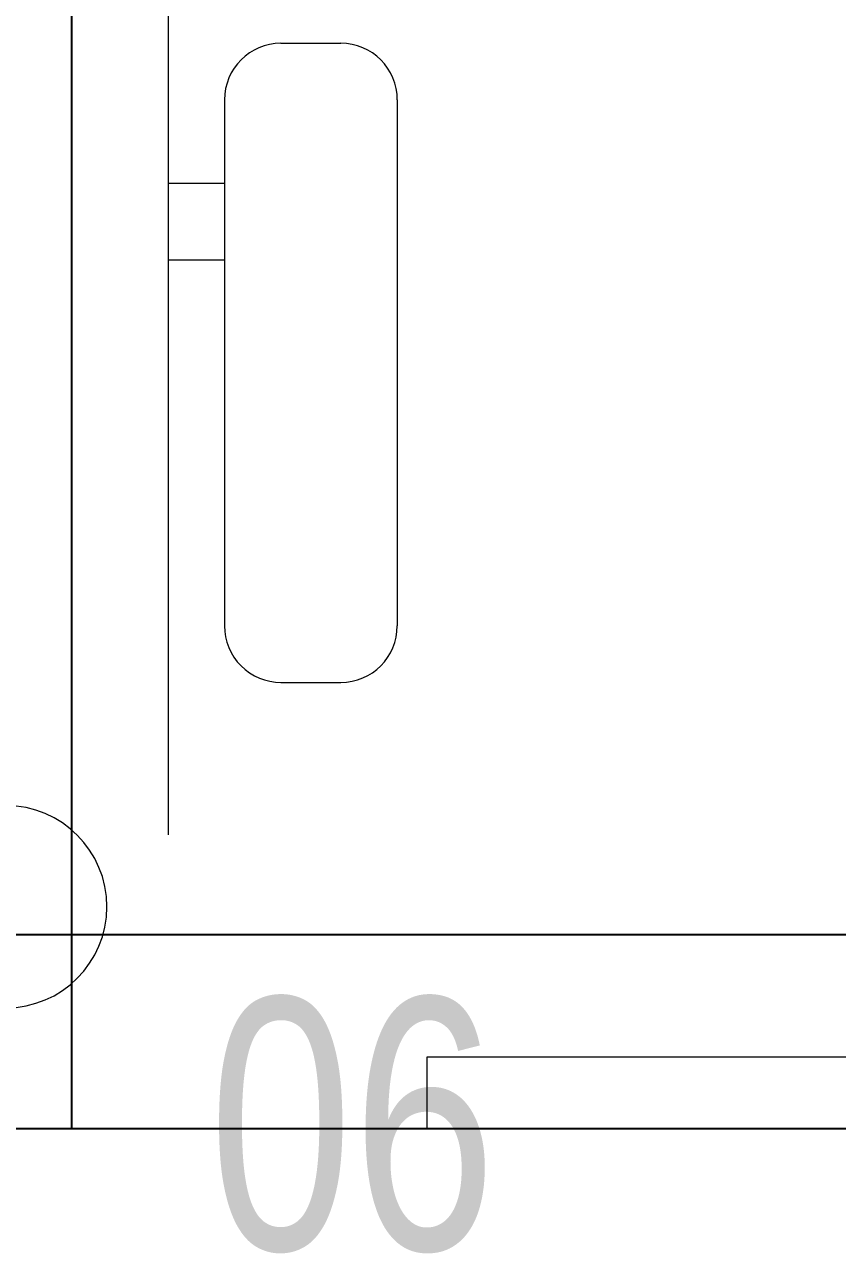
# Model space of a CAD drawing. Header units: inches. Extents: x -12418 to 57169, y -29325 to 19878.
# Drawn here: x 16783.6 to 17065.8, y -10310.7 to -9884.1 of the extents above; entities that cross this region are included whole.
import ezdxf

# ---------------------------------------------------------------- set-up
doc = ezdxf.new("R2010")
doc.units = ezdxf.units.IN
doc.header["$LTSCALE"] = 25
doc.header["$MEASUREMENT"] = 0
doc.layers.get('0').update_dxf_attribs({"color": 8})
for name, color, linetype, lineweight in [('00-Ground Floor$0$72_EGR_EQP_TAG', 142, 'Continuous', 5), ('00-Ground Floor$0$LOADING', 253, 'Continuous', 5), ('00-Ground Floor$0$NEW Wall', 166, 'Continuous', 5), ('00-Ground Floor$0$Walls', 251, 'Continuous', 5)]:
    doc.layers.add(name, color=color, linetype=linetype, lineweight=lineweight)
doc.layers.add('00-Ground Floor$0$False Ceiling', color=251, linetype='Continuous')
doc.styles.add('00-Ground Floor$0$X3G_ENTITY_257CFD', font='swisscl.ttf', dxfattribs={"height": 200})

# ---------------------------------------------------------------- blocks, each defined once
blk = doc.blocks.new('*X861')
at = {"color": 0}
for p, q in [((5, 3), (5, 3)), ((5, 3), (5, 3)), ((5, 3), (5, 3)), ((5, 3), (5, 3)), ((5, 3), (5, 3)), ((5, 3), (5, 3)), ((5, 3), (5, 3)), ((5, 3), (5, 3)), ((5, 3), (5, 3)), ((5, 3), (5, 3)), ((5, 3), (5, 3)), ((5, 3), (5, 3)), ((5, 3), (5, 3)), ((5, 3), (5, 3)), ((5, 3), (5, 3)), ((5, 3), (5, 3)), ((5, 3), (5, 3)), ((5, 3), (5, 3)), ((5, 3), (5, 3)), ((5, 3), (5, 3)), ((5, 3), (5, 3)), ((5, 3), (5, 3)), ((5, 3), (5, 3)), ((5, 3), (5, 3)), ((5, 3), (5, 3)), ((5, 3), (5, 3)), ((5, 3), (5, 3)), ((5, 3), (5, 3)), ((5, 3), (5, 3)), ((5, 3), (5, 3)), ((5, 3), (5, 3)), ((5, 3), (5, 3)), ((5, 3), (5, 3)), ((5, 3), (5, 3)), ((5, 3), (5, 3)), ((5, 3), (5, 3)), ((5, 3), (5, 3)), ((5, 3), (5, 3)), ((5, 3), (5, 3)), ((5, 3), (5, 3)), ((5, 3), (5, 3)), ((5, 3), (5, 3)), ((5, 3), (5, 3)), ((5, 3), (5, 3)), ((5, 3), (5, 3)), ((5, 3), (5, 3)), ((5, 3), (5, 3)), ((5, 3), (5, 3)), ((5, 3), (5, 3)), ((5, 3), (5, 3)), ((5, 3), (5, 3)), ((5, 3), (5, 3)), ((5, 3), (5, 3)), ((5, 3), (5, 3)), ((5, 3), (5, 3)), ((5, 3), (5, 3)), ((5, 3), (5, 3)), ((5, 3), (5, 3)), ((5, 3), (5, 3)), ((5, 3), (5, 3)), ((5, 3), (5, 3)), ((5, 3), (5, 3)), ((5, 3), (5, 3)), ((5, 3), (5, 3)), ((5, 3), (5, 3)), ((5, 3), (5, 3)), ((6, 3), (5, 3)), ((5, 3), (5, 3)), ((6, 3), (5, 3)), ((5, 3), (5, 3)), ((6, 3), (5, 3)), ((5, 3), (5, 3)), ((6, 3), (5, 3)), ((5, 3), (5, 3)), ((5, 3), (5, 3)), ((5, 3), (5, 3)), ((5, 3), (5, 3)), ((5, 3), (5, 3)), ((5, 3), (5, 3)), ((5, 3), (5, 3)), ((5, 3), (5, 3)), ((5, 3), (5, 3)), ((5, 3), (5, 3)), ((5, 3), (5, 3)), ((5, 3), (5, 3)), ((5, 3), (5, 3)), ((5, 3), (5, 3)), ((5, 3), (5, 3)), ((5, 3), (5, 3)), ((5, 3), (5, 3)), ((5, 3), (5, 3)), ((5, 3), (5, 3)), ((5, 3), (5, 3)), ((5, 3), (5, 3)), ((5, 3), (5, 3)), ((5, 3), (5, 3)), ((6, 3), (6, 3)), ((6, 3), (6, 3)), ((6, 3), (6, 3)), ((6, 3), (6, 3)), ((6, 3), (6, 3)), ((6, 3), (6, 3)), ((6, 3), (6, 3)), ((6, 3), (6, 3)), ((6, 3), (6, 3)), ((6, 3), (6, 3)), ((6, 3), (6, 3)), ((6, 3), (6, 3)), ((6, 3), (6, 3)), ((6, 3), (6, 3)), ((6, 3), (6, 3)), ((6, 3), (6, 3)), ((6, 3), (6, 3)), ((6, 3), (6, 3)), ((6, 3), (6, 3)), ((6, 3), (6, 3)), ((6, 3), (6, 3)), ((6, 3), (6, 3)), ((6, 3), (6, 3)), ((6, 3), (6, 3)), ((6, 3), (6, 3)), ((6, 3), (6, 3)), ((6, 3), (6, 3)), ((6, 3), (6, 3)), ((6, 3), (6, 3)), ((6, 3), (6, 3)), ((6, 3), (6, 3)), ((6, 3), (6, 3)), ((6, 3), (6, 3)), ((6, 3), (6, 3)), ((6, 3), (6, 3)), ((6, 3), (6, 3)), ((6, 3), (6, 3)), ((6, 3), (6, 3)), ((6, 3), (6, 3)), ((6, 3), (6, 3)), ((6, 3), (6, 3)), ((6, 3), (6, 3)), ((6, 3), (6, 3)), ((6, 3), (6, 3)), ((6, 3), (6, 3)), ((6, 3), (6, 3)), ((6, 3), (6, 3)), ((6, 3), (6, 3)), ((6, 3), (6, 3)), ((6, 3), (6, 3)), ((6, 3), (6, 3)), ((6, 3), (6, 3)), ((6, 3), (6, 3)), ((6, 3), (6, 3)), ((6, 3), (6, 3)), ((6, 3), (6, 3)), ((6, 3), (6, 3)), ((6, 3), (6, 3)), ((6, 3), (6, 3)), ((6, 3), (6, 3)), ((6, 3), (6, 3)), ((6, 3), (6, 3)), ((6, 3), (6, 3)), ((6, 3), (6, 3)), ((6, 3), (6, 3)), ((6, 3), (6, 3)), ((6, 3), (6, 3)), ((6, 3), (6, 3)), ((6, 3), (6, 3)), ((6, 3), (6, 3)), ((6, 3), (6, 3)), ((6, 3), (6, 3)), ((6, 3), (6, 3)), ((6, 3), (6, 3)), ((6, 3), (6, 3)), ((6, 3), (6, 3)), ((6, 3), (6, 3)), ((6, 3), (6, 3)), ((6, 3), (6, 3)), ((6, 3), (6, 3)), ((6, 3), (6, 3)), ((6, 3), (6, 3)), ((6, 3), (6, 3)), ((6, 3), (6, 3)), ((6, 3), (6, 3)), ((6, 3), (6, 3)), ((6, 3), (6, 3)), ((6, 3), (6, 3)), ((6, 3), (6, 3)), ((6, 3), (6, 3)), ((6, 3), (6, 3)), ((6, 3), (6, 3)), ((6, 3), (6, 3)), ((6, 3), (6, 3)), ((6, 3), (6, 3)), ((6, 3), (6, 3)), ((6, 3), (6, 3)), ((6, 3), (6, 3)), ((6, 3), (6, 3)), ((6, 3), (6, 3)), ((6, 3), (6, 3)), ((6, 3), (6, 3)), ((6, 3), (6, 3)), ((6, 3), (6, 3)), ((6, 3), (6, 3)), ((6, 3), (6, 3)), ((6, 3), (6, 3)), ((6, 3), (6, 3)), ((6, 3), (6, 3)), ((6, 3), (6, 3)), ((6, 3), (6, 3)), ((6, 3), (6, 3)), ((6, 3), (6, 3)), ((6, 3), (6, 3)), ((6, 3), (6, 3)), ((6, 3), (6, 3)), ((6, 3), (6, 3)), ((6, 3), (6, 3)), ((6, 3), (6, 3)), ((6, 3), (6, 3)), ((6, 3), (6, 3)), ((6, 3), (6, 3)), ((6, 3), (6, 3)), ((6, 3), (6, 3)), ((6, 3), (6, 3)), ((6, 3), (6, 3)), ((6, 3), (6, 3)), ((6, 3), (6, 3)), ((6, 3), (6, 3)), ((6, 3), (6, 3)), ((6, 3), (6, 3)), ((6, 3), (6, 3)), ((6, 3), (6, 3)), ((6, 3), (6, 3)), ((6, 3), (6, 3)), ((6, 3), (6, 3)), ((6, 3), (6, 3)), ((6, 3), (6, 3)), ((6, 3), (6, 3)), ((6, 3), (6, 3)), ((6, 3), (6, 3)), ((6, 3), (6, 3)), ((6, 3), (6, 3)), ((6, 3), (6, 3)), ((6, 3), (6, 3)), ((6, 3), (6, 3)), ((6, 3), (6, 3)), ((6, 3), (6, 3)), ((6, 3), (6, 3)), ((6, 3), (6, 3)), ((6, 3), (6, 3)), ((6, 3), (6, 3)), ((6, 3), (6, 3)), ((6, 3), (6, 3)), ((6, 3), (6, 3)), ((6, 3), (6, 3)), ((6, 3), (6, 3)), ((6, 3), (6, 3)), ((6, 3), (6, 3)), ((6, 3), (6, 3)), ((6, 3), (6, 3)), ((6, 3), (6, 3)), ((6, 3), (6, 3)), ((6, 3), (6, 3)), ((6, 3), (6, 3)), ((6, 3), (6, 3)), ((6, 3), (6, 3)), ((6, 3), (6, 3)), ((6, 3), (6, 3)), ((6, 3), (6, 3)), ((6, 3), (6, 3)), ((6, 3), (6, 3)), ((6, 3), (6, 3)), ((6, 3), (6, 3)), ((6, 3), (6, 3)), ((6, 3), (6, 3)), ((6, 3), (6, 3)), ((6, 3), (6, 3)), ((6, 3), (6, 3)), ((6, 3), (6, 3)), ((6, 3), (6, 3)), ((6, 3), (6, 3)), ((6, 3), (6, 3)), ((6, 3), (6, 3)), ((6, 3), (6, 3)), ((6, 3), (6, 3)), ((6, 3), (6, 3)), ((6, 3), (6, 3)), ((6, 3), (6, 3)), ((6, 3), (6, 3)), ((6, 3), (6, 3)), ((6, 3), (6, 3)), ((6, 3), (6, 3)), ((6, 3), (6, 3)), ((6, 3), (6, 3)), ((6, 3), (6, 3)), ((6, 3), (6, 3)), ((6, 3), (6, 3)), ((6, 3), (6, 3)), ((6, 3), (6, 3)), ((6, 3), (6, 3)), ((6, 3), (6, 3)), ((6, 3), (6, 3)), ((6, 3), (6, 3)), ((6, 3), (5, 3)), ((6, 3), (5, 3)), ((6, 3), (5, 3)), ((6, 3), (5, 3)), ((6, 3), (5, 3)), ((6, 3), (6, 3)), ((6, 3), (6, 3)), ((6, 3), (6, 3)), ((6, 3), (6, 3)), ((6, 3), (6, 3)), ((6, 3), (6, 3)), ((6, 3), (6, 3)), ((6, 3), (6, 3)), ((6, 3), (6, 3)), ((6, 3), (6, 3)), ((6, 3), (6, 3)), ((6, 3), (6, 3)), ((6, 3), (6, 3)), ((6, 3), (6, 3)), ((6, 3), (6, 3)), ((6, 3), (6, 3)), ((6, 3), (6, 3)), ((6, 3), (6, 3)), ((6, 3), (6, 3)), ((6, 3), (6, 3)), ((6, 3), (6, 3)), ((6, 3), (6, 3)), ((6, 3), (6, 3)), ((6, 3), (6, 3)), ((6, 3), (6, 3)), ((6, 3), (6, 3)), ((6, 3), (6, 3)), ((6, 3), (6, 3)), ((6, 3), (6, 3)), ((6, 3), (6, 3)), ((6, 3), (6, 3)), ((6, 3), (6, 3)), ((6, 3), (6, 3)), ((6, 3), (6, 3)), ((6, 3), (6, 3)), ((6, 3), (6, 3)), ((6, 3), (6, 3)), ((6, 3), (6, 3)), ((6, 3), (6, 3)), ((6, 3), (6, 3)), ((6, 3), (6, 3)), ((6, 3), (6, 3)), ((6, 3), (6, 3)), ((6, 3), (6, 3)), ((6, 3), (6, 3)), ((6, 3), (6, 3)), ((6, 3), (6, 3)), ((6, 3), (6, 3)), ((6, 3), (6, 3)), ((6, 3), (6, 3)), ((6, 3), (6, 3)), ((6, 3), (6, 3)), ((6, 3), (6, 3)), ((6, 3), (6, 3)), ((6, 3), (6, 3)), ((6, 3), (6, 3)), ((6, 3), (6, 3)), ((6, 3), (6, 3)), ((6, 3), (6, 3)), ((6, 3), (6, 3)), ((6, 3), (6, 3)), ((6, 3), (6, 3)), ((6, 3), (6, 3)), ((6, 3), (6, 3)), ((6, 3), (6, 3)), ((6, 3), (6, 3)), ((6, 3), (6, 3)), ((6, 3), (6, 3)), ((6, 3), (6, 3)), ((6, 3), (6, 3)), ((6, 3), (6, 3)), ((6, 3), (6, 3)), ((6, 3), (6, 3)), ((6, 3), (6, 3)), ((6, 3), (6, 3)), ((6, 3), (6, 3)), ((6, 3), (6, 3)), ((6, 3), (6, 3)), ((6, 3), (6, 3)), ((6, 3), (6, 3)), ((6, 3), (6, 3)), ((6, 3), (6, 3)), ((6, 3), (6, 3)), ((6, 3), (6, 3)), ((6, 3), (6, 3)), ((6, 3), (6, 3)), ((6, 3), (6, 3)), ((6, 3), (6, 3)), ((6, 3), (6, 3)), ((6, 3), (6, 3)), ((6, 3), (6, 3)), ((6, 3), (6, 3)), ((6, 3), (6, 3)), ((6, 3), (6, 3)), ((6, 3), (6, 3)), ((6, 3), (6, 3)), ((6, 3), (6, 3)), ((6, 3), (6, 3)), ((6, 3), (6, 3)), ((6, 3), (6, 3)), ((6, 3), (6, 3)), ((6, 3), (6, 3)), ((6, 3), (6, 3)), ((6, 3), (6, 3)), ((6, 3), (6, 3)), ((6, 3), (6, 3)), ((6, 3), (6, 3)), ((6, 3), (6, 3)), ((6, 3), (6, 3)), ((6, 3), (6, 3)), ((6, 3), (6, 3)), ((6, 3), (6, 3)), ((6, 3), (6, 3)), ((6, 3), (6, 3)), ((6, 3), (6, 3)), ((6, 3), (6, 3)), ((6, 3), (6, 3)), ((6, 3), (6, 3)), ((6, 3), (6, 3)), ((6, 3), (6, 3)), ((6, 3), (6, 3)), ((6, 3), (6, 3)), ((6, 3), (6, 3)), ((6, 3), (6, 3)), ((6, 3), (6, 3)), ((6, 3), (6, 3)), ((6, 3), (6, 3)), ((6, 3), (6, 3)), ((6, 3), (6, 3)), ((6, 3), (6, 3)), ((6, 3), (6, 3)), ((6, 3), (6, 3)), ((6, 3), (6, 3)), ((6, 3), (6, 3)), ((6, 3), (6, 3)), ((6, 3), (6, 3)), ((6, 3), (6, 3)), ((6, 3), (6, 3)), ((6, 3), (6, 3)), ((6, 3), (6, 3)), ((6, 3), (6, 3)), ((6, 3), (6, 3)), ((6, 3), (6, 3)), ((6, 3), (6, 3)), ((6, 3), (6, 3)), ((6, 3), (6, 3)), ((6, 3), (6, 3)), ((6, 3), (6, 3)), ((6, 3), (6, 3)), ((6, 3), (6, 3)), ((6, 3), (6, 3)), ((6, 3), (6, 3)), ((6, 3), (6, 3)), ((6, 3), (6, 3)), ((6, 3), (6, 3)), ((6, 3), (6, 3)), ((6, 3), (6, 3)), ((6, 3), (6, 3)), ((6, 3), (6, 3)), ((6, 3), (6, 3)), ((6, 3), (6, 3)), ((6, 3), (6, 3)), ((6, 3), (6, 3)), ((6, 3), (6, 3)), ((6, 3), (6, 3)), ((6, 3), (6, 3)), ((6, 3), (6, 3)), ((6, 3), (6, 3)), ((6, 3), (6, 3)), ((6, 3), (6, 3)), ((6, 3), (6, 3)), ((6, 3), (6, 3)), ((6, 3), (6, 3)), ((6, 3), (6, 3)), ((6, 3), (6, 3)), ((6, 3), (6, 3)), ((6, 3), (6, 3)), ((6, 3), (6, 3)), ((6, 3), (6, 3)), ((6, 3), (6, 3)), ((6, 3), (6, 3)), ((6, 3), (6, 3)), ((6, 3), (6, 3)), ((6, 3), (6, 3)), ((6, 3), (6, 3)), ((6, 3), (6, 3)), ((6, 3), (6, 3)), ((6, 3), (6, 3)), ((6, 3), (6, 3)), ((6, 3), (6, 3)), ((6, 3), (6, 3)), ((6, 3), (6, 3)), ((6, 3), (6, 3)), ((6, 3), (6, 3)), ((6, 3), (6, 3)), ((6, 3), (6, 3)), ((6, 3), (6, 3)), ((6, 3), (6, 3)), ((6, 3), (6, 3)), ((6, 3), (6, 3)), ((6, 3), (6, 3)), ((6, 3), (6, 3)), ((6, 3), (6, 3)), ((6, 3), (6, 3)), ((6, 3), (6, 3)), ((6, 3), (6, 3)), ((6, 3), (6, 3)), ((6, 3), (6, 3)), ((6, 3), (6, 3)), ((6, 3), (6, 3)), ((6, 3), (6, 3)), ((6, 3), (6, 3)), ((6, 3), (6, 3)), ((6, 3), (6, 3)), ((6, 3), (6, 3)), ((6, 3), (6, 3)), ((6, 3), (6, 3)), ((6, 3), (6, 3)), ((6, 3), (6, 3)), ((6, 3), (6, 3)), ((6, 3), (6, 3)), ((6, 3), (6, 3)), ((6, 3), (6, 3)), ((6, 3), (6, 3)), ((6, 3), (6, 3)), ((6, 3), (6, 3)), ((6, 3), (6, 3)), ((6, 3), (6, 3)), ((6, 3), (6, 3)), ((6, 3), (6, 3)), ((6, 3), (6, 3)), ((6, 3), (6, 3)), ((6, 3), (6, 3)), ((6, 3), (6, 3)), ((6, 3), (6, 3)), ((6, 3), (6, 3)), ((6, 3), (6, 3)), ((6, 3), (6, 3)), ((6, 3), (6, 3)), ((6, 3), (6, 3)), ((6, 3), (6, 3)), ((6, 3), (6, 3)), ((6, 3), (6, 3)), ((6, 3), (6, 3)), ((6, 3), (6, 3)), ((6, 3), (6, 3)), ((6, 3), (6, 3)), ((6, 3), (6, 3)), ((6, 3), (6, 3)), ((6, 3), (6, 3)), ((6, 3), (6, 3)), ((6, 3), (6, 3)), ((6, 3), (6, 3)), ((6, 3), (6, 3)), ((6, 3), (6, 3)), ((6, 3), (6, 3)), ((6, 3), (6, 3)), ((6, 3), (6, 3)), ((6, 3), (6, 3)), ((6, 3), (6, 3)), ((6, 3), (6, 3)), ((6, 3), (6, 3)), ((6, 3), (6, 3)), ((6, 3), (6, 3)), ((6, 3), (6, 3)), ((6, 3), (6, 3)), ((6, 3), (6, 3)), ((6, 3), (6, 3)), ((6, 3), (6, 3)), ((6, 3), (6, 3)), ((6, 3), (6, 3)), ((6, 3), (6, 3)), ((6, 3), (6, 3)), ((6, 3), (6, 3)), ((6, 3), (6, 3)), ((6, 3), (6, 3)), ((6, 3), (6, 3)), ((6, 3), (6, 3)), ((6, 3), (6, 3)), ((6, 3), (6, 3)), ((6, 3), (6, 3)), ((6, 3), (6, 3)), ((6, 3), (6, 3)), ((6, 3), (6, 3)), ((6, 3), (6, 3)), ((6, 3), (6, 3)), ((6, 3), (6, 3)), ((6, 3), (6, 3)), ((6, 3), (6, 3)), ((6, 3), (6, 3)), ((6, 3), (6, 3)), ((6, 3), (6, 3)), ((6, 3), (6, 3)), ((6, 3), (6, 3)), ((6, 3), (6, 3)), ((6, 3), (6, 3)), ((6, 3), (6, 3)), ((6, 3), (6, 3)), ((6, 3), (6, 3)), ((6, 3), (6, 3)), ((6, 3), (6, 3)), ((6, 3), (6, 3)), ((6, 3), (6, 3)), ((6, 3), (6, 3)), ((6, 3), (6, 3)), ((6, 3), (6, 3)), ((6, 3), (6, 3)), ((6, 3), (6, 3)), ((6, 3), (6, 3)), ((6, 3), (6, 3)), ((6, 3), (6, 3)), ((6, 3), (6, 3)), ((6, 3), (6, 3)), ((6, 3), (6, 3)), ((6, 3), (6, 3)), ((6, 3), (6, 3)), ((6, 3), (6, 3))]:
    blk.add_line(p, q, dxfattribs=at)
blk = doc.blocks.new('*X862')
at = {"color": 0}
for p, q in [((13, 1), (13, 1)), ((13, 1), (13, 1)), ((13, 1), (13, 1)), ((13, 1), (13, 1)), ((13, 1), (13, 1)), ((13, 1), (13, 1)), ((13, 1), (13, 1)), ((13, 1), (13, 1)), ((13, 1), (13, 1)), ((13, 1), (13, 1)), ((13, 1), (13, 1)), ((13, 1), (13, 1)), ((13, 1), (13, 1)), ((13, 1), (13, 1)), ((13, 1), (13, 1)), ((13, 1), (14, 1)), ((13, 1), (14, 1)), ((13, 1), (14, 1)), ((13, 1), (13, 1)), ((13, 1), (13, 1)), ((13, 1), (13, 1)), ((13, 1), (13, 1)), ((13, 1), (13, 1)), ((13, 1), (13, 1)), ((13, 1), (13, 1)), ((13, 1), (13, 1)), ((13, 1), (13, 1)), ((13, 1), (13, 1)), ((13, 1), (13, 1)), ((13, 1), (13, 1)), ((13, 1), (13, 1)), ((13, 1), (13, 1)), ((13, 1), (13, 1)), ((13, 1), (13, 1)), ((13, 1), (13, 1)), ((13, 1), (13, 1)), ((13, 1), (13, 1)), ((13, 1), (13, 1)), ((13, 1), (13, 1)), ((13, 1), (13, 1)), ((13, 1), (13, 1)), ((13, 1), (13, 1)), ((13, 1), (13, 1)), ((13, 1), (13, 1)), ((13, 1), (13, 1)), ((13, 1), (13, 1)), ((13, 1), (13, 1)), ((13, 1), (13, 1)), ((13, 1), (13, 1)), ((13, 1), (13, 1)), ((13, 1), (13, 1)), ((13, 1), (13, 1)), ((13, 1), (13, 1)), ((13, 1), (13, 1)), ((13, 1), (13, 1)), ((13, 1), (13, 1)), ((13, 1), (13, 1)), ((13, 1), (13, 1)), ((13, 1), (13, 1)), ((13, 1), (13, 1)), ((13, 1), (13, 1)), ((13, 1), (13, 1)), ((13, 1), (13, 1)), ((13, 1), (13, 1)), ((13, 1), (13, 1)), ((13, 1), (13, 1)), ((13, 1), (13, 1)), ((13, 1), (13, 1)), ((13, 1), (13, 1)), ((13, 1), (13, 1)), ((13, 1), (13, 1)), ((13, 1), (13, 1)), ((13, 1), (13, 1)), ((13, 1), (13, 1)), ((13, 1), (13, 1)), ((13, 1), (13, 1)), ((13, 1), (13, 1)), ((13, 1), (13, 1)), ((13, 1), (13, 1)), ((13, 1), (13, 1)), ((13, 1), (13, 1)), ((13, 1), (13, 1)), ((13, 1), (13, 1)), ((13, 1), (13, 1)), ((13, 1), (13, 1)), ((13, 1), (13, 1)), ((13, 1), (13, 1)), ((13, 1), (13, 1)), ((13, 1), (13, 1)), ((13, 1), (13, 1)), ((13, 1), (13, 1)), ((13, 1), (13, 1)), ((13, 1), (13, 1)), ((13, 1), (13, 1)), ((13, 1), (13, 1)), ((13, 1), (13, 1)), ((13, 1), (13, 1)), ((13, 1), (13, 1)), ((13, 1), (13, 1)), ((13, 1), (13, 1)), ((13, 1), (13, 1)), ((13, 1), (13, 1)), ((13, 1), (13, 1)), ((13, 1), (13, 1)), ((13, 1), (13, 1)), ((13, 1), (13, 1)), ((13, 1), (13, 1)), ((13, 1), (13, 1)), ((13, 1), (13, 1)), ((13, 1), (13, 1)), ((13, 1), (13, 1)), ((13, 1), (13, 1)), ((13, 1), (13, 1)), ((13, 1), (13, 1)), ((13, 1), (13, 1)), ((13, 1), (13, 1)), ((13, 1), (13, 1)), ((13, 1), (13, 1)), ((13, 1), (13, 1)), ((13, 1), (13, 1)), ((13, 1), (13, 1)), ((13, 1), (13, 1)), ((13, 1), (13, 1)), ((13, 1), (14, 1)), ((13, 0), (13, 0)), ((13, 0), (13, 0)), ((13, 0), (13, 0)), ((13, 0), (13, 0)), ((13, 0), (13, 0)), ((13, 0), (13, 0)), ((13, 0), (13, 0)), ((13, 0), (13, 0)), ((13, 0), (13, 0)), ((13, 0), (13, 0)), ((13, 0), (13, 0)), ((13, 0), (13, 0)), ((13, 0), (13, 0)), ((13, 0), (13, 0)), ((13, 0), (13, 0)), ((13, 0), (13, 0)), ((13, 0), (13, 0)), ((13, 0), (13, 0)), ((13, 0), (13, 0)), ((13, 0), (13, 0)), ((13, 0), (13, 0)), ((13, 0), (13, 0)), ((13, 0), (13, 0)), ((13, 0), (13, 0)), ((13, 0), (13, 0)), ((13, 0), (13, 0)), ((13, 0), (13, 0)), ((13, 0), (13, 0)), ((13, 0), (13, 0)), ((13, 0), (13, 0)), ((13, 0), (13, 0)), ((13, 0), (13, 0)), ((13, 0), (13, 0)), ((13, 0), (13, 0)), ((13, 0), (13, 0)), ((13, 0), (13, 0)), ((13, 0), (13, 0)), ((13, 0), (13, 0)), ((13, 0), (13, 0)), ((13, 0), (13, 0)), ((13, 0), (13, 0)), ((13, 0), (13, 0)), ((13, 0), (13, 0)), ((13, 0), (13, 0)), ((13, 0), (13, 0)), ((13, 0), (13, 0)), ((13, 0), (13, 0)), ((13, 0), (13, 0)), ((13, 0), (14, 0)), ((13, 0), (14, 0)), ((13, 0), (13, 0)), ((13, 0), (14, 0)), ((14, 1), (14, 1)), ((14, 1), (14, 1)), ((14, 1), (14, 1)), ((14, 1), (14, 1)), ((14, 1), (14, 1)), ((14, 1), (14, 1)), ((14, 1), (14, 1)), ((14, 1), (14, 1)), ((14, 1), (14, 1)), ((14, 1), (14, 1)), ((14, 1), (14, 1)), ((14, 1), (14, 1)), ((14, 1), (14, 1)), ((14, 1), (14, 1)), ((14, 1), (14, 1)), ((14, 1), (14, 1)), ((14, 1), (14, 1)), ((14, 1), (14, 1)), ((14, 1), (14, 1)), ((14, 1), (14, 1)), ((14, 1), (14, 1)), ((14, 1), (14, 1)), ((14, 1), (14, 1)), ((14, 1), (14, 1)), ((14, 1), (14, 1)), ((14, 1), (14, 1)), ((14, 1), (14, 1)), ((14, 1), (14, 1)), ((14, 1), (14, 1)), ((14, 1), (14, 1)), ((14, 1), (14, 1)), ((14, 1), (14, 1)), ((14, 1), (14, 1)), ((14, 1), (14, 1)), ((14, 1), (14, 1)), ((14, 1), (14, 1)), ((14, 1), (14, 1)), ((14, 1), (14, 1)), ((14, 1), (14, 1)), ((14, 1), (14, 1)), ((14, 1), (14, 1)), ((14, 1), (14, 1)), ((14, 1), (14, 1)), ((14, 1), (14, 1)), ((14, 1), (14, 1)), ((14, 1), (14, 1)), ((14, 1), (14, 1)), ((14, 1), (14, 1)), ((14, 1), (14, 1)), ((14, 1), (14, 1)), ((14, 1), (14, 1)), ((14, 1), (14, 1)), ((14, 1), (14, 1)), ((14, 1), (14, 1)), ((14, 1), (14, 1)), ((14, 1), (14, 1)), ((14, 1), (14, 1)), ((14, 1), (14, 1)), ((14, 1), (14, 1)), ((14, 1), (14, 1)), ((14, 1), (14, 1)), ((14, 1), (14, 1)), ((14, 1), (14, 1)), ((14, 1), (14, 1)), ((14, 1), (14, 1)), ((14, 1), (14, 1)), ((14, 1), (14, 1)), ((14, 1), (14, 1)), ((14, 1), (14, 1)), ((14, 1), (14, 1)), ((14, 1), (14, 1)), ((14, 1), (14, 1)), ((14, 1), (14, 1)), ((14, 1), (14, 1)), ((14, 1), (14, 1)), ((14, 1), (14, 1)), ((14, 1), (14, 1)), ((14, 1), (14, 1)), ((14, 1), (14, 1)), ((14, 1), (14, 1)), ((14, 1), (14, 1)), ((14, 1), (14, 1)), ((14, 1), (14, 1)), ((14, 1), (14, 1)), ((14, 1), (14, 1)), ((14, 1), (14, 1)), ((14, 1), (14, 1)), ((14, 1), (14, 1)), ((14, 1), (14, 1)), ((14, 1), (14, 1)), ((14, 1), (14, 1)), ((14, 1), (14, 1)), ((14, 1), (14, 1)), ((14, 1), (14, 1)), ((14, 0), (14, 0)), ((14, 0), (14, 0)), ((14, 0), (14, 0)), ((14, 0), (14, 0)), ((14, 0), (14, 0)), ((14, 0), (14, 0)), ((14, 0), (14, 0)), ((14, 0), (14, 0)), ((14, 0), (14, 0)), ((14, 0), (14, 0)), ((14, 0), (14, 0)), ((14, 0), (14, 0)), ((14, 0), (14, 0)), ((14, 0), (14, 0)), ((14, 0), (14, 0)), ((14, 0), (14, 0)), ((14, 0), (14, 0)), ((14, 0), (14, 0)), ((14, 0), (14, 0)), ((14, 0), (14, 0)), ((14, 0), (14, 0)), ((14, 0), (14, 0)), ((14, 0), (14, 0)), ((14, 0), (14, 0)), ((14, 0), (14, 0)), ((14, 0), (14, 0)), ((14, 0), (14, 0)), ((14, 0), (14, 0)), ((14, 0), (14, 0)), ((14, 0), (14, 0)), ((14, 0), (14, 0)), ((14, 0), (14, 0)), ((14, 0), (14, 0)), ((14, 0), (14, 0)), ((14, 0), (14, 0)), ((14, 0), (14, 0)), ((14, 0), (14, 0)), ((14, 0), (14, 0)), ((14, 0), (14, 0)), ((14, 0), (14, 0)), ((14, 0), (14, 0)), ((14, 0), (14, 0)), ((14, 0), (14, 0)), ((14, 0), (14, 0)), ((14, 0), (14, 0)), ((14, 0), (14, 0)), ((14, 0), (14, 0)), ((14, 0), (14, 0)), ((13, 0), (13, 0)), ((13, 0), (14, 0)), ((13, 0), (13, 0)), ((13, 0), (14, 0)), ((13, 0), (13, 0)), ((13, 0), (14, 0)), ((13, 0), (13, 0)), ((13, 0), (13, 0)), ((13, 0), (13, 0)), ((13, 0), (13, 0)), ((13, 0), (14, 0)), ((13, 0), (13, 0)), ((13, 0), (14, 0)), ((13, 0), (13, 0)), ((13, 0), (14, 0)), ((13, 0), (13, 0)), ((13, 0), (14, 0)), ((13, 0), (13, 0)), ((13, 0), (14, 0)), ((13, 0), (13, 0)), ((13, 0), (14, 0)), ((13, 0), (13, 0)), ((13, 0), (14, 0)), ((13, 0), (13, 0)), ((13, 0), (13, 0)), ((13, 0), (13, 0)), ((13, 0), (14, 0)), ((13, 0), (13, 0)), ((13, 0), (14, 0)), ((13, 0), (13, 0)), ((13, 0), (14, 0)), ((13, 0), (13, 0)), ((13, 0), (14, 0)), ((13, 0), (13, 0)), ((13, 0), (13, 0)), ((13, 0), (13, 0)), ((13, 0), (13, 0)), ((13, 0), (13, 0)), ((13, 0), (13, 0)), ((13, 0), (13, 0)), ((13, 0), (13, 0)), ((13, 0), (13, 0)), ((13, 0), (13, 0)), ((13, 0), (13, 0)), ((13, 0), (13, 0)), ((13, 0), (13, 0)), ((13, 0), (13, 0)), ((13, 0), (13, 0)), ((13, 0), (13, 0)), ((13, 0), (13, 0)), ((13, 0), (13, 0)), ((13, 0), (13, 0)), ((13, 0), (13, 0)), ((13, 0), (13, 0)), ((13, 0), (13, 0)), ((13, 0), (13, 0)), ((13, 0), (13, 0)), ((13, 0), (13, 0)), ((13, 0), (13, 0)), ((13, 0), (13, 0)), ((13, 0), (13, 0)), ((13, 0), (13, 0)), ((13, 0), (13, 0)), ((13, 0), (13, 0)), ((13, -1), (13, -1)), ((13, -1), (13, -1)), ((13, -1), (13, -1)), ((13, -1), (13, -1)), ((13, -1), (13, -1)), ((13, -1), (14, -1)), ((13, -1), (13, -1)), ((14, 0), (14, 0)), ((14, 0), (14, 0)), ((14, 0), (14, 0)), ((14, 0), (14, 0)), ((14, 0), (14, 0)), ((14, 0), (14, 0)), ((14, 0), (14, 0)), ((14, 0), (14, 0)), ((14, 0), (14, 0)), ((14, 0), (14, 0)), ((14, 0), (14, 0)), ((14, 0), (14, 0)), ((14, 0), (14, 0)), ((14, 0), (14, 0)), ((14, 0), (14, 0)), ((13, 0), (14, 0)), ((14, 0), (14, 0)), ((14, 0), (14, 0)), ((14, 0), (14, 0)), ((14, 0), (14, 0)), ((14, 0), (14, 0)), ((14, 0), (14, 0)), ((14, 0), (14, 0)), ((14, 0), (14, 0)), ((14, 0), (14, 0)), ((14, 0), (14, 0)), ((14, 0), (14, 0)), ((14, 0), (14, 0)), ((14, 0), (14, 0)), ((14, 0), (14, 0)), ((14, 0), (14, 0)), ((14, 0), (14, 0)), ((14, 0), (14, 0)), ((14, 0), (14, 0)), ((14, 0), (14, 0)), ((14, 0), (14, 0)), ((14, 0), (14, 0)), ((14, 0), (14, 0)), ((14, 0), (14, 0)), ((14, 0), (14, 0)), ((14, 0), (14, 0)), ((14, 0), (14, 0)), ((14, 0), (14, 0)), ((14, 0), (14, 0)), ((14, 0), (14, 0)), ((14, 0), (14, 0)), ((14, 0), (14, 0)), ((14, 0), (14, 0)), ((14, 0), (14, 0)), ((14, 0), (14, 0)), ((14, -1), (14, -1)), ((14, -1), (14, -1)), ((14, -1), (14, -1)), ((14, -1), (14, -1)), ((14, -1), (14, -1))]:
    blk.add_line(p, q, dxfattribs=at)
blk = doc.blocks.new('00-Ground Floor$0$GF21018-P')
at = {"color": 0}
for p, q in [((0.22049, 0.47563), (0.22049, 0.0675)), ((0.25963, 0.34221), (0.2804, 0.34221)), ((0.24001, 0.32259), (0.24001, 0.14)), ((0.30001, 0.32259), (0.30001, 0.14)), ((0.22049, 0.29372), (0.24001, 0.29372)), ((0.22049, 0.26708), (0.24001, 0.26708)), ((0.25963, 0.12039), (0.2804, 0.12039))]:
    blk.add_line(p, q, dxfattribs=at)
for points in [[(0.24001, 0.29372), (0.24001, 0.29372), (0.24001, 0.29372), (0.24001, 0.29372), (0.24001, 0.29372), (0.24001, 0.29372), (0.24001, 0.29372), (0.24001, 0.29372), (0.24001, 0.29372), (0.24001, 0.29372), (0.24001, 0.29372), (0.24001, 0.29372), (0.24001, 0.29372), (0.24001, 0.29372), (0.24001, 0.29372), (0.24001, 0.29372), (0.24001, 0.29372), (0.24001, 0.29372), (0.24001, 0.29372), (0.24001, 0.29372), (0.24001, 0.29372), (0.24001, 0.29372), (0.24001, 0.29372), (0.24001, 0.29372), (0.24001, 0.29372), (0.24001, 0.29372), (0.24001, 0.29372), (0.24001, 0.29372), (0.24001, 0.29372), (0.24001, 0.29372), (0.24001, 0.29372), (0.24001, 0.29372), (0.24001, 0.29372), (0.24001, 0.29372), (0.24001, 0.29372), (0.24001, 0.29372), (0.24001, 0.29372), (0.24001, 0.29372), (0.24001, 0.29372), (0.24001, 0.29372), (0.24001, 0.29372), (0.24001, 0.29372), (0.24001, 0.29372), (0.24001, 0.29372), (0.24001, 0.29372), (0.24001, 0.29372), (0.24001, 0.29372), (0.24001, 0.29372), (0.24001, 0.29372), (0.24001, 0.29372), (0.24001, 0.29372), (0.24001, 0.29372), (0.24001, 0.29372), (0.24001, 0.29372), (0.24001, 0.29372), (0.24001, 0.29372), (0.24001, 0.29372), (0.24001, 0.29372), (0.24001, 0.29372), (0.24001, 0.29372), (0.24001, 0.29372), (0.24001, 0.29372), (0.24001, 0.29372), (0.24001, 0.29372), (0.24001, 0.29372), (0.24001, 0.29372), (0.24001, 0.29372), (0.24001, 0.29372), (0.24001, 0.29372), (0.24001, 0.29372), (0.24001, 0.29372), (0.24001, 0.29372), (0.24001, 0.29372), (0.24001, 0.29372), (0.24001, 0.29372), (0.24001, 0.29372), (0.24001, 0.29372), (0.24001, 0.29372), (0.24001, 0.29372), (0.24001, 0.29372), (0.24001, 0.29372), (0.24001, 0.29372), (0.24001, 0.29372), (0.24001, 0.29372), (0.24001, 0.29372), (0.24001, 0.29372), (0.24001, 0.29372), (0.24001, 0.29372), (0.24001, 0.29372), (0.24001, 0.29372), (0.24001, 0.29372), (0.24001, 0.29372), (0.24001, 0.29372), (0.24001, 0.29372), (0.24001, 0.29372), (0.24001, 0.29372), (0.24001, 0.29372), (0.24001, 0.29372), (0.24001, 0.29372), (0.24001, 0.29372), (0.24001, 0.29372), (0.24001, 0.29372), (0.24001, 0.29372), (0.24001, 0.29372), (0.24001, 0.29372), (0.24001, 0.29372), (0.24001, 0.29372), (0.24001, 0.29372), (0.24001, 0.29372), (0.24001, 0.29372), (0.24001, 0.29372), (0.24001, 0.29372), (0.24001, 0.29372), (0.24001, 0.29372), (0.24001, 0.29372), (0.24001, 0.29372), (0.24001, 0.29372), (0.24001, 0.29372), (0.24001, 0.29372), (0.24001, 0.29372), (0.24001, 0.29372), (0.24001, 0.29372), (0.24001, 0.29372), (0.24001, 0.29372), (0.24001, 0.29372), (0.24001, 0.29372), (0.24001, 0.29372), (0.24001, 0.29372), (0.24001, 0.29372), (0.24001, 0.29372), (0.24001, 0.29372), (0.24001, 0.29372), (0.24001, 0.29372), (0.24001, 0.29372), (0.24001, 0.29372), (0.24001, 0.29372), (0.24001, 0.29372), (0.24001, 0.29372), (0.24001, 0.29372), (0.24001, 0.29372), (0.24001, 0.29372), (0.24001, 0.29372), (0.24001, 0.29372), (0.24001, 0.29372), (0.24001, 0.29372), (0.24001, 0.29372), (0.24001, 0.29372), (0.24001, 0.29372), (0.24001, 0.29372), (0.24001, 0.29372), (0.24001, 0.29372), (0.24001, 0.29372), (0.24001, 0.29372), (0.24001, 0.29372), (0.24001, 0.29372), (0.24001, 0.29372), (0.24001, 0.29372), (0.24001, 0.29372), (0.24001, 0.29372), (0.24001, 0.29372), (0.24001, 0.29372), (0.24001, 0.29372), (0.24001, 0.29372), (0.24001, 0.29372), (0.24001, 0.29372), (0.24001, 0.29372), (0.24001, 0.29372), (0.24001, 0.29372), (0.24001, 0.29372), (0.24001, 0.29372), (0.24001, 0.29372), (0.24001, 0.29372), (0.24001, 0.29372), (0.24001, 0.29372), (0.24001, 0.29372), (0.24001, 0.29372), (0.24001, 0.29372), (0.24001, 0.29372), (0.24001, 0.29372), (0.24001, 0.29372), (0.24001, 0.29372), (0.24001, 0.29372), (0.24001, 0.29372), (0.24001, 0.29372), (0.24001, 0.29372), (0.24001, 0.29372), (0.24001, 0.29372), (0.24001, 0.29372), (0.24001, 0.29372), (0.24001, 0.29372), (0.24001, 0.29372), (0.24001, 0.29372), (0.24001, 0.29372), (0.24001, 0.29372), (0.24001, 0.29372), (0.24001, 0.29372), (0.24001, 0.29372), (0.24001, 0.29372), (0.24001, 0.29372), (0.24001, 0.29372), (0.24001, 0.29372), (0.24001, 0.29372), (0.24001, 0.29372), (0.24001, 0.29372), (0.24001, 0.29372), (0.24001, 0.29372), (0.24001, 0.29372), (0.24001, 0.29372), (0.24001, 0.29372), (0.24001, 0.29372), (0.24001, 0.29372), (0.24001, 0.29372), (0.24001, 0.29372), (0.24001, 0.29372), (0.24001, 0.29372), (0.24001, 0.29372), (0.24001, 0.29372), (0.24001, 0.29372), (0.24001, 0.29372), (0.24001, 0.29372), (0.24001, 0.29372), (0.24001, 0.29372), (0.24001, 0.29372), (0.24001, 0.29372), (0.24001, 0.29372), (0.24001, 0.29372), (0.24001, 0.29372), (0.24001, 0.29372), (0.24001, 0.29372), (0.24001, 0.29372), (0.24001, 0.29372), (0.24001, 0.29372), (0.24001, 0.29372), (0.24001, 0.29372), (0.24001, 0.29372), (0.24001, 0.29372), (0.24001, 0.29372), (0.24001, 0.29372), (0.24001, 0.29372), (0.24001, 0.29372), (0.24001, 0.29372), (0.24001, 0.29372), (0.24001, 0.29372), (0.24001, 0.29372), (0.24001, 0.29372), (0.24001, 0.29372), (0.24001, 0.29372), (0.24001, 0.29372), (0.24001, 0.29372), (0.24001, 0.29372), (0.24001, 0.29372), (0.24001, 0.29372), (0.24001, 0.29372), (0.24001, 0.29372), (0.24001, 0.29372), (0.24001, 0.29372), (0.24001, 0.29372), (0.24001, 0.29372), (0.24001, 0.29372), (0.24001, 0.29372), (0.24001, 0.29372), (0.24001, 0.29372), (0.24001, 0.29372), (0.24001, 0.29372), (0.24001, 0.29372), (0.24001, 0.29372), (0.24001, 0.29372), (0.24001, 0.29372), (0.24001, 0.29372), (0.24001, 0.29372), (0.24001, 0.29372), (0.24001, 0.29372), (0.24001, 0.29372), (0.24001, 0.29372), (0.24001, 0.29372), (0.24001, 0.29372), (0.24001, 0.29372)], [(0.24001, 0.29372), (0.24001, 0.29372), (0.24001, 0.29372), (0.24001, 0.29372), (0.24001, 0.29372), (0.24001, 0.29372), (0.24001, 0.29372), (0.24001, 0.29372), (0.24001, 0.29372), (0.24001, 0.29372), (0.24001, 0.29372), (0.24001, 0.29372), (0.24001, 0.29372), (0.24001, 0.29372), (0.24001, 0.29372), (0.24001, 0.29372), (0.24001, 0.29372), (0.24001, 0.29372), (0.24001, 0.29372), (0.24001, 0.29372), (0.24001, 0.29372), (0.24001, 0.29372), (0.24001, 0.29372), (0.24001, 0.29372), (0.24001, 0.29372), (0.24001, 0.29372), (0.24001, 0.29372), (0.24001, 0.29372), (0.24001, 0.29372), (0.24001, 0.29372), (0.24001, 0.29372), (0.24001, 0.29372), (0.24001, 0.29372), (0.24001, 0.29372), (0.24001, 0.29372), (0.24001, 0.29372), (0.24001, 0.29372), (0.24001, 0.29372), (0.24001, 0.29372), (0.24001, 0.29372), (0.24001, 0.29372), (0.24001, 0.29372), (0.24001, 0.29372), (0.24001, 0.29372), (0.24001, 0.29372), (0.24001, 0.29372), (0.24001, 0.29372), (0.24001, 0.29372), (0.24001, 0.29372), (0.24001, 0.29372), (0.24001, 0.29372), (0.24001, 0.29372), (0.24001, 0.29372), (0.24001, 0.29372), (0.24001, 0.29372), (0.24001, 0.29372), (0.24001, 0.29372), (0.24001, 0.29372), (0.24001, 0.29372), (0.24001, 0.29372), (0.24001, 0.29372), (0.24001, 0.29372), (0.24001, 0.29372), (0.24001, 0.29372), (0.24001, 0.29372), (0.24001, 0.29372), (0.24001, 0.29372), (0.24001, 0.29372), (0.24001, 0.29372), (0.24001, 0.29372), (0.24001, 0.29372), (0.24001, 0.29372), (0.24001, 0.29372), (0.24001, 0.29372), (0.24001, 0.29372), (0.24001, 0.29372), (0.24001, 0.29372), (0.24001, 0.29372), (0.24001, 0.29372), (0.24001, 0.29372), (0.24001, 0.29372), (0.24001, 0.29372), (0.24001, 0.29372), (0.24001, 0.29372), (0.24001, 0.29372), (0.24001, 0.29372), (0.24001, 0.29372), (0.24001, 0.29372), (0.24001, 0.29372), (0.24001, 0.29372), (0.24001, 0.29372), (0.24001, 0.29372), (0.24001, 0.29372), (0.24001, 0.29372), (0.24001, 0.29372), (0.24001, 0.29372), (0.24001, 0.29372), (0.24001, 0.29372), (0.24001, 0.29372), (0.24001, 0.29372), (0.24001, 0.29372), (0.24001, 0.29372), (0.24001, 0.29372), (0.24001, 0.29372), (0.24001, 0.29372), (0.24001, 0.29372), (0.24001, 0.29372), (0.24001, 0.29372), (0.24001, 0.29372), (0.24001, 0.29372), (0.24001, 0.29372), (0.24001, 0.29372), (0.24001, 0.29372), (0.24001, 0.29372), (0.24001, 0.29372), (0.24001, 0.29372), (0.24001, 0.29372), (0.24001, 0.29372), (0.24001, 0.29372), (0.24001, 0.29372), (0.24001, 0.29372), (0.24001, 0.29372), (0.24001, 0.29372), (0.24001, 0.29372), (0.24001, 0.29372), (0.24001, 0.29372), (0.24001, 0.29372), (0.24001, 0.29372), (0.24001, 0.29372), (0.24001, 0.29372), (0.24001, 0.29372), (0.24001, 0.29372), (0.24001, 0.29372), (0.24001, 0.29372), (0.24001, 0.29372), (0.24001, 0.29372), (0.24001, 0.29372), (0.24001, 0.29372), (0.24001, 0.29372), (0.24001, 0.29372), (0.24001, 0.29372), (0.24001, 0.29372), (0.24001, 0.29372), (0.24001, 0.29372), (0.24001, 0.29372), (0.24001, 0.29372), (0.24001, 0.29372), (0.24001, 0.29372), (0.24001, 0.29372), (0.24001, 0.29372), (0.24001, 0.29372), (0.24001, 0.29372), (0.24001, 0.29372), (0.24001, 0.29372), (0.24001, 0.29372), (0.24001, 0.29372), (0.24001, 0.29372), (0.24001, 0.29372), (0.24001, 0.29372), (0.24001, 0.29372), (0.24001, 0.29372), (0.24001, 0.29372), (0.24001, 0.29372), (0.24001, 0.29372), (0.24001, 0.29372), (0.24001, 0.29372), (0.24001, 0.29372), (0.24001, 0.29372), (0.24001, 0.29372), (0.24001, 0.29372), (0.24001, 0.29372), (0.24001, 0.29372), (0.24001, 0.29372), (0.24001, 0.29372), (0.24001, 0.29372), (0.24001, 0.29372), (0.24001, 0.29372), (0.24001, 0.29372), (0.24001, 0.29372), (0.24001, 0.29372), (0.24001, 0.29372), (0.24001, 0.29372), (0.24001, 0.29372), (0.24001, 0.29372), (0.24001, 0.29372), (0.24001, 0.29372), (0.24001, 0.29372), (0.24001, 0.29372), (0.24001, 0.29372), (0.24001, 0.29372), (0.24001, 0.29372), (0.24001, 0.29372), (0.24001, 0.29372), (0.24001, 0.29372), (0.24001, 0.29372), (0.24001, 0.29372), (0.24001, 0.29372), (0.24001, 0.29372), (0.24001, 0.29372), (0.24001, 0.29372), (0.24001, 0.29372), (0.24001, 0.29372), (0.24001, 0.29372), (0.24001, 0.29372), (0.24001, 0.29372), (0.24001, 0.29372), (0.24001, 0.29372), (0.24001, 0.29372), (0.24001, 0.29372), (0.24001, 0.29372), (0.24001, 0.29372), (0.24001, 0.29372), (0.24001, 0.29372), (0.24001, 0.29372), (0.24001, 0.29372), (0.24001, 0.29372), (0.24001, 0.29372), (0.24001, 0.29372), (0.24001, 0.29372)], [(0.24001, 0.29372), (0.24001, 0.29372), (0.24001, 0.29372), (0.24001, 0.29372), (0.24001, 0.29372), (0.24001, 0.29372), (0.24001, 0.29372), (0.24001, 0.29372), (0.24001, 0.29372), (0.24001, 0.29372), (0.24001, 0.29372), (0.24001, 0.29372), (0.24001, 0.29372), (0.24001, 0.29372), (0.24001, 0.29372), (0.24001, 0.29372), (0.24001, 0.29372), (0.24001, 0.29372), (0.24001, 0.29372), (0.24001, 0.29372), (0.24001, 0.29372), (0.24001, 0.29372), (0.24001, 0.29372), (0.24001, 0.29372), (0.24001, 0.29372), (0.24001, 0.29372), (0.24001, 0.29372), (0.24001, 0.29372), (0.24001, 0.29372), (0.24001, 0.29372), (0.24001, 0.29372), (0.24001, 0.29372), (0.24001, 0.29372), (0.24001, 0.29372), (0.24001, 0.29372), (0.24001, 0.29372), (0.24001, 0.29372), (0.24001, 0.29372), (0.24001, 0.29372), (0.24001, 0.29372), (0.24001, 0.29372), (0.24001, 0.29372), (0.24001, 0.29372), (0.24001, 0.29372), (0.24001, 0.29372), (0.24001, 0.29372), (0.24001, 0.29372), (0.24001, 0.29372), (0.24001, 0.29372), (0.24001, 0.29372), (0.24001, 0.29372), (0.24001, 0.29372), (0.24001, 0.29372), (0.24001, 0.29372), (0.24001, 0.29372), (0.24001, 0.29372), (0.24001, 0.29372), (0.24001, 0.29372), (0.24001, 0.29372), (0.24001, 0.29372), (0.24001, 0.29372), (0.24001, 0.29372), (0.24001, 0.29372), (0.24001, 0.29372), (0.24001, 0.29372), (0.24001, 0.29372), (0.24001, 0.29372), (0.24001, 0.29372), (0.24001, 0.29372), (0.24001, 0.29372), (0.24001, 0.29372), (0.24001, 0.29372), (0.24001, 0.29372), (0.24001, 0.29372), (0.24001, 0.29372), (0.24001, 0.29372), (0.24001, 0.29372), (0.24001, 0.29372), (0.24001, 0.29372), (0.24001, 0.29372), (0.24001, 0.29372), (0.24001, 0.29372), (0.24001, 0.29372), (0.24001, 0.29372), (0.24001, 0.29372), (0.24001, 0.29372), (0.24001, 0.29372), (0.24001, 0.29372), (0.24001, 0.29372), (0.24001, 0.29372), (0.24001, 0.29372), (0.24001, 0.29372), (0.24001, 0.29372), (0.24001, 0.29372), (0.24001, 0.29372), (0.24001, 0.29372), (0.24001, 0.29372), (0.24001, 0.29372), (0.24001, 0.29372), (0.24001, 0.29372), (0.24001, 0.29372), (0.24001, 0.29372), (0.24001, 0.29372), (0.24001, 0.29372), (0.24001, 0.29372), (0.24001, 0.29372), (0.24001, 0.29372), (0.24001, 0.29372), (0.24001, 0.29372), (0.24001, 0.29372), (0.24001, 0.29372), (0.24001, 0.29372), (0.24001, 0.29372), (0.24001, 0.29372), (0.24001, 0.29372), (0.24001, 0.29372), (0.24001, 0.29372), (0.24001, 0.29372), (0.24001, 0.29372), (0.24001, 0.29372), (0.24001, 0.29372), (0.24001, 0.29372), (0.24001, 0.29372), (0.24001, 0.29372), (0.24001, 0.29372), (0.24001, 0.29372), (0.24001, 0.29372), (0.24001, 0.29372), (0.24001, 0.29372), (0.24001, 0.29372), (0.24001, 0.29372), (0.24001, 0.29372), (0.24001, 0.29372), (0.24001, 0.29372), (0.24001, 0.29372), (0.24001, 0.29372), (0.24001, 0.29372), (0.24001, 0.29372), (0.24001, 0.29372), (0.24001, 0.29372), (0.24001, 0.29372), (0.24001, 0.29372), (0.24001, 0.29372), (0.24001, 0.29372), (0.24001, 0.29372), (0.24001, 0.29372), (0.24001, 0.29372), (0.24001, 0.29372), (0.24001, 0.29372), (0.24001, 0.29372), (0.24001, 0.29372), (0.24001, 0.29372), (0.24001, 0.29372), (0.24001, 0.29372), (0.24001, 0.29372), (0.24001, 0.29372), (0.24001, 0.29372), (0.24001, 0.29372), (0.24001, 0.29372), (0.24001, 0.29372), (0.24001, 0.29372), (0.24001, 0.29372), (0.24001, 0.29372), (0.24001, 0.29372), (0.24001, 0.29372), (0.24001, 0.29372), (0.24001, 0.29372), (0.24001, 0.29372), (0.24001, 0.29372), (0.24001, 0.29372), (0.24001, 0.29372), (0.24001, 0.29372), (0.24001, 0.29372), (0.24001, 0.29372), (0.24001, 0.29372), (0.24001, 0.29372), (0.24001, 0.29372), (0.24001, 0.29372), (0.24001, 0.29372), (0.24001, 0.29372), (0.24001, 0.29372), (0.24001, 0.29372), (0.24001, 0.29372), (0.24001, 0.29372), (0.24001, 0.29372), (0.24001, 0.29372), (0.24001, 0.29372), (0.24001, 0.29372), (0.24001, 0.29372), (0.24001, 0.29372), (0.24001, 0.29372), (0.24001, 0.29372), (0.24001, 0.29372), (0.24001, 0.29372), (0.24001, 0.29372), (0.24001, 0.29372), (0.24001, 0.29372), (0.24001, 0.29372), (0.24001, 0.29372), (0.24001, 0.29372), (0.24001, 0.29372), (0.24001, 0.29372), (0.24001, 0.29372), (0.24001, 0.29372), (0.24001, 0.29372), (0.24001, 0.29372), (0.24001, 0.29372), (0.24001, 0.29372), (0.24001, 0.29372), (0.24001, 0.29372), (0.24001, 0.29372), (0.24001, 0.29372), (0.24001, 0.29372), (0.24001, 0.29372)]]:
    blk.add_lwpolyline(points, close=True, dxfattribs=at)
for centre, radius, start, end in [((0.25963, 0.32259), 0.01962, 90, 180), ((0.2804, 0.32259), 0.01962, 0, 90), ((0.25963, 0.14), 0.01962, 180, 270), ((0.2804, 0.14), 0.01962, 270, 0), ((0.16409, 0.0425), 0.03511, 270, 90)]:
    blk.add_arc(centre, radius, start, end, dxfattribs=at)
at = {"layer": '00-Ground Floor$0$NEW Wall', "color": 0, "linetype": 'Continuous'}
for points in [[(0.24001, 0.29372), (0.24001, 0.29372), (0.24001, 0.29372), (0.24001, 0.29372), (0.24001, 0.29372), (0.24001, 0.29372), (0.24001, 0.29372), (0.24001, 0.29372)], [(0.24001, 0.29372), (0.24001, 0.29372), (0.24001, 0.29372), (0.24001, 0.29372), (0.24001, 0.29372), (0.24001, 0.29372), (0.24001, 0.29372)], [(0.24001, 0.29372), (0.24001, 0.29372), (0.24001, 0.29372), (0.24001, 0.29372), (0.24001, 0.29372), (0.24001, 0.29372), (0.24001, 0.29372), (0.24001, 0.29372), (0.24001, 0.29372)], [(0.24001, 0.29372), (0.24001, 0.29372), (0.24001, 0.29372), (0.24001, 0.29372), (0.24001, 0.29372), (0.24001, 0.29372), (0.24001, 0.29372), (0.24001, 0.29372), (0.24001, 0.29372), (0.24001, 0.29372)], [(0.24001, 0.29372), (0.24001, 0.29372), (0.24001, 0.29372), (0.24001, 0.29372), (0.24001, 0.29372), (0.24001, 0.29372), (0.24001, 0.29372), (0.24001, 0.29372), (0.24001, 0.29372), (0.24001, 0.29372), (0.24001, 0.29372), (0.24001, 0.29372), (0.24001, 0.29372), (0.24001, 0.29372), (0.24001, 0.29372)], [(0.24001, 0.29372), (0.24001, 0.29372), (0.24001, 0.29372), (0.24001, 0.29372), (0.24001, 0.29372), (0.24001, 0.29372), (0.24001, 0.29372), (0.24001, 0.29372), (0.24001, 0.29372), (0.24001, 0.29372)], [(0.24001, 0.29372), (0.24001, 0.29372), (0.24001, 0.29372), (0.24001, 0.29372), (0.24001, 0.29372), (0.24001, 0.29372), (0.24001, 0.29372), (0.24001, 0.29372), (0.24001, 0.29372), (0.24001, 0.29372)], [(0.24001, 0.29372), (0.24001, 0.29372), (0.24001, 0.29372), (0.24001, 0.29372), (0.24001, 0.29372), (0.24001, 0.29372), (0.24001, 0.29372), (0.24001, 0.29372), (0.24001, 0.29372), (0.24001, 0.29372)], [(0.24001, 0.29372), (0.24001, 0.29372), (0.24001, 0.29372), (0.24001, 0.29372), (0.24001, 0.29372), (0.24001, 0.29372), (0.24001, 0.29372), (0.24001, 0.29372), (0.24001, 0.29372), (0.24001, 0.29372), (0.24001, 0.29372), (0.24001, 0.29372), (0.24001, 0.29372), (0.24001, 0.29372), (0.24001, 0.29372), (0.24001, 0.29372), (0.24001, 0.29372), (0.24001, 0.29372)], [(0.24001, 0.29372), (0.24001, 0.29372), (0.24001, 0.29372), (0.24001, 0.29372), (0.24001, 0.29372), (0.24001, 0.29372), (0.24001, 0.29372), (0.24001, 0.29372), (0.24001, 0.29372), (0.24001, 0.29372), (0.24001, 0.29372), (0.24001, 0.29372)], [(0.24001, 0.29372), (0.24001, 0.29372), (0.24001, 0.29372), (0.24001, 0.29372), (0.24001, 0.29372), (0.24001, 0.29372), (0.24001, 0.29372)], [(0.24001, 0.29372), (0.24001, 0.29372), (0.24001, 0.29372), (0.24001, 0.29372), (0.24001, 0.29372), (0.24001, 0.29372), (0.24001, 0.29372), (0.24001, 0.29372), (0.24001, 0.29372), (0.24001, 0.29372), (0.24001, 0.29372), (0.24001, 0.29372), (0.24001, 0.29372), (0.24001, 0.29372), (0.24001, 0.29372), (0.24001, 0.29372), (0.24001, 0.29372), (0.24001, 0.29372), (0.24001, 0.29372), (0.24001, 0.29372), (0.24001, 0.29372), (0.24001, 0.29372), (0.24001, 0.29372), (0.24001, 0.29372), (0.24001, 0.29372), (0.24001, 0.29372), (0.24001, 0.29372), (0.24001, 0.29372), (0.24001, 0.29372), (0.24001, 0.29372), (0.24001, 0.29372), (0.24001, 0.29372), (0.24001, 0.29372), (0.24001, 0.29372), (0.24001, 0.29372), (0.24001, 0.29372), (0.24001, 0.29372), (0.24001, 0.29372), (0.24001, 0.29372), (0.24001, 0.29372), (0.24001, 0.29372), (0.24001, 0.29372), (0.24001, 0.29372), (0.24001, 0.29372), (0.24001, 0.29372), (0.24001, 0.29372), (0.24001, 0.29372), (0.24001, 0.29372), (0.24001, 0.29372), (0.24001, 0.29372), (0.24001, 0.29372), (0.24001, 0.29372), (0.24001, 0.29372), (0.24001, 0.29372), (0.24001, 0.29372), (0.24001, 0.29372), (0.24001, 0.29372), (0.24001, 0.29372), (0.24001, 0.29372), (0.24001, 0.29372), (0.24001, 0.29372), (0.24001, 0.29372), (0.24001, 0.29372), (0.24001, 0.29372), (0.24001, 0.29372), (0.24001, 0.29372), (0.24001, 0.29372), (0.24001, 0.29372), (0.24001, 0.29372), (0.24001, 0.29372), (0.24001, 0.29372), (0.24001, 0.29372), (0.24001, 0.29372), (0.24001, 0.29372), (0.24001, 0.29372), (0.24001, 0.29372), (0.24001, 0.29372), (0.24001, 0.29372), (0.24001, 0.29372), (0.24001, 0.29372), (0.24001, 0.29372), (0.24001, 0.29372), (0.24001, 0.29372), (0.24001, 0.29372), (0.24001, 0.29372), (0.24001, 0.29372), (0.24001, 0.29372), (0.24001, 0.29372), (0.24001, 0.29372), (0.24001, 0.29372), (0.24001, 0.29372), (0.24001, 0.29372), (0.24001, 0.29372), (0.24001, 0.29372), (0.24001, 0.29372), (0.24001, 0.29372), (0.24001, 0.29372), (0.24001, 0.29372), (0.24001, 0.29372), (0.24001, 0.29372), (0.24001, 0.29372), (0.24001, 0.29372), (0.24001, 0.29372), (0.24001, 0.29372), (0.24001, 0.29372), (0.24001, 0.29372), (0.24001, 0.29372), (0.24001, 0.29372), (0.24001, 0.29372), (0.24001, 0.29372), (0.24001, 0.29372)], [(0.24001, 0.29372), (0.24001, 0.29372), (0.24001, 0.29372), (0.24001, 0.29372), (0.24001, 0.29372), (0.24001, 0.29372), (0.24001, 0.29372), (0.24001, 0.29372), (0.24001, 0.29372), (0.24001, 0.29372), (0.24001, 0.29372), (0.24001, 0.29372), (0.24001, 0.29372), (0.24001, 0.29372), (0.24001, 0.29372), (0.24001, 0.29372), (0.24001, 0.29372)], [(0.24001, 0.29372), (0.24001, 0.29372), (0.24001, 0.29372), (0.24001, 0.29372), (0.24001, 0.29372), (0.24001, 0.29372), (0.24001, 0.29372), (0.24001, 0.29372), (0.24001, 0.29372), (0.24001, 0.29372), (0.24001, 0.29372), (0.24001, 0.29372), (0.24001, 0.29372), (0.24001, 0.29372), (0.24001, 0.29372), (0.24001, 0.29372), (0.24001, 0.29372), (0.24001, 0.29372), (0.24001, 0.29372), (0.24001, 0.29372), (0.24001, 0.29372), (0.24001, 0.29372), (0.24001, 0.29372), (0.24001, 0.29372), (0.24001, 0.29372), (0.24001, 0.29372), (0.24001, 0.29372), (0.24001, 0.29372), (0.24001, 0.29372), (0.24001, 0.29372), (0.24001, 0.29372), (0.24001, 0.29372), (0.24001, 0.29372), (0.24001, 0.29372), (0.24001, 0.29372), (0.24001, 0.29372), (0.24001, 0.29372), (0.24001, 0.29372), (0.24001, 0.29372), (0.24001, 0.29372), (0.24001, 0.29372), (0.24001, 0.29372), (0.24001, 0.29372), (0.24001, 0.29372), (0.24001, 0.29372), (0.24001, 0.29372), (0.24001, 0.29372), (0.24001, 0.29372), (0.24001, 0.29372), (0.24001, 0.29372), (0.24001, 0.29372), (0.24001, 0.29372), (0.24001, 0.29372), (0.24001, 0.29372), (0.24001, 0.29372), (0.24001, 0.29372), (0.24001, 0.29372), (0.24001, 0.29372), (0.24001, 0.29372), (0.24001, 0.29372), (0.24001, 0.29372), (0.24001, 0.29372), (0.24001, 0.29372), (0.24001, 0.29372), (0.24001, 0.29372), (0.24001, 0.29372), (0.24001, 0.29372), (0.24001, 0.29372), (0.24001, 0.29372), (0.24001, 0.29372), (0.24001, 0.29372), (0.24001, 0.29372), (0.24001, 0.29372), (0.24001, 0.29372), (0.24001, 0.29372), (0.24001, 0.29372), (0.24001, 0.29372), (0.24001, 0.29372), (0.24001, 0.29372), (0.24001, 0.29372), (0.24001, 0.29372), (0.24001, 0.29372), (0.24001, 0.29372), (0.24001, 0.29372), (0.24001, 0.29372), (0.24001, 0.29372), (0.24001, 0.29372), (0.24001, 0.29372), (0.24001, 0.29372)], [(0.24001, 0.29372), (0.24001, 0.29372), (0.24001, 0.29372), (0.24001, 0.29372), (0.24001, 0.29372), (0.24001, 0.29372), (0.24001, 0.29372), (0.24001, 0.29372), (0.24001, 0.29372), (0.24001, 0.29372), (0.24001, 0.29372), (0.24001, 0.29372), (0.24001, 0.29372), (0.24001, 0.29372), (0.24001, 0.29372), (0.24001, 0.29372), (0.24001, 0.29372), (0.24001, 0.29372), (0.24001, 0.29372), (0.24001, 0.29372), (0.24001, 0.29372), (0.24001, 0.29372), (0.24001, 0.29372), (0.24001, 0.29372), (0.24001, 0.29372), (0.24001, 0.29372), (0.24001, 0.29372), (0.24001, 0.29372), (0.24001, 0.29372), (0.24001, 0.29372), (0.24001, 0.29372), (0.24001, 0.29372), (0.24001, 0.29372), (0.24001, 0.29372), (0.24001, 0.29372), (0.24001, 0.29372), (0.24001, 0.29372), (0.24001, 0.29372), (0.24001, 0.29372), (0.24001, 0.29372), (0.24001, 0.29372), (0.24001, 0.29372), (0.24001, 0.29372), (0.24001, 0.29372), (0.24001, 0.29372), (0.24001, 0.29372), (0.24001, 0.29372), (0.24001, 0.29372), (0.24001, 0.29372), (0.24001, 0.29372), (0.24001, 0.29372), (0.24001, 0.29372), (0.24001, 0.29372), (0.24001, 0.29372)]]:
    blk.add_lwpolyline(points, dxfattribs=at)
at = {"color": 0}
for name, xscale, yscale, zscale in [('*X861', 8.59375e-11, 8.59375e-11, 8.59375e-11), ('*X862', 5.5e-11, 5.5e-11, 5.5e-11)]:
    blk.add_blockref(name, (0.24001, 0.29372), dxfattribs=dict(at, xscale=xscale, yscale=yscale, zscale=zscale))
blk = doc.blocks.new('00-Ground Floor$0$A$Ce9e1c4c3')
at = {"layer": '00-Ground Floor$0$False Ceiling', "color": 254, "linetype": 'Continuous'}
for p, q in [((-83200, -10267.43), (-83200, -7267.43)), ((-85802.07, -10200), (-82302.28, -10200))]:
    blk.add_line(p, q, dxfattribs=at)
at = {"layer": '00-Ground Floor$0$False Ceiling', "color": 254}
blk.add_line((-82302.28, -10267.43, 0), (-85802.07, -10267.43, 0), dxfattribs=at)
blk = doc.blocks.new('00-Ground Floor')
at = {"layer": '00-Ground Floor$0$LOADING', "elevation": 0}
blk.add_lwpolyline([(17429.31, -10242.43), (17429.31, -10267.43), (16923.31, -10267.43), (16923.31, -10242.43), (17429.31, -10242.43)], dxfattribs=at)
at = {"layer": '00-Ground Floor$0$Walls'}
blk.add_line((14197.93, -10267.43, 0), (17697.72, -10267.43, 0), dxfattribs=at)
at = {"layer": '00-Ground Floor$0$False Ceiling', "color": 254}
blk.add_blockref('00-Ground Floor$0$A$Ce9e1c4c3', (100000, 0), dxfattribs=at)
at = {"layer": '00-Ground Floor$0$LOADING', "extrusion": (-2.24021e-05, -7.77426e-06, 1), "xscale": 1000, "yscale": 1000, "zscale": 1000, "rotation": 359.9985892349692}
blk.add_blockref('00-Ground Floor$0$GF21018-P', (16612.95, -10232.81, -0.31), dxfattribs=at)
at = {"layer": '00-Ground Floor$0$72_EGR_EQP_TAG', "insert": (16897.43, -10221.94, 0), "char_height": 87.473, "attachment_point": 2, "style": '00-Ground Floor$0$X3G_ENTITY_257CFD'}
blk.add_mtext('06', dxfattribs=at)

msp = doc.modelspace()

# ---------------------------------------------------------------- block references
msp.add_blockref('00-Ground Floor', (0, 0))

doc.saveas('drawing.dxf')
